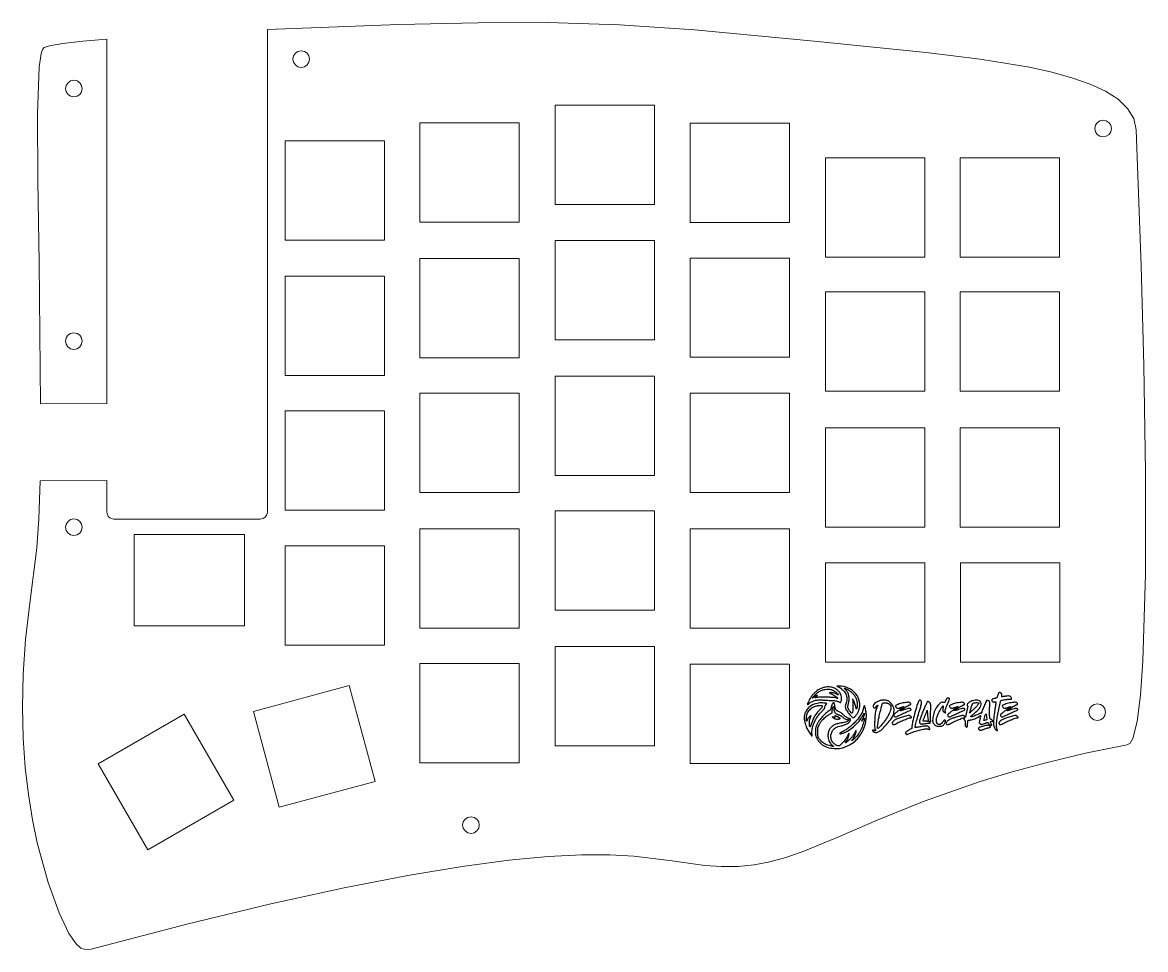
# Model space of a CAD drawing. Extents: x -227 to 340, y 12 to 493.
# Drawn here: x -26.5 to 131.9, y 360.7 to 491.4 of the extents above; entities that cross this region are included whole.
import ezdxf

# ---------------------------------------------------------------- set-up
doc = ezdxf.new("R2010")
doc.units = 0
doc.header["$MEASUREMENT"] = 0
doc.layers.get('0').update_dxf_attribs({"lineweight": 25, "true_color": 0xffffff})
doc.layers.add('Layer 1', color=7, linetype='BYLAYER', lineweight=5, true_color=0xffffff)

msp = doc.modelspace()

# ---------------------------------------------------------------- linework, layer by layer
at = {"color": 5, "true_color": 0x0000ff}
for points in [[(86.81, 397.7, 0.021416), (86.57, 397.66, 0.028277), (86.36, 397.6, 0.025595), (86.14, 397.52, 0.013536), (85.88, 397.39, 0.042504), (85.58, 397.2, 0.022333), (85.24, 396.92, 0.022256), (84.92, 396.6, 0.036844), (84.69, 396.3, 0.029866), (84.54, 396.06, 0.012216), (84.37, 395.71, 0.008749), (84.22, 395.37, 0.095306), (84.19, 395.22, 0.546801), (84.21, 395.21, 0.041861), (84.26, 395.24, 0.028123), (84.33, 395.29, 0.013668), (84.42, 395.37, -0.060301), (84.79, 395.64, -0.061454), (85.2, 395.81, -0.052645), (85.69, 395.89, -0.029227), (86.31, 395.89, 0.001164), (86.56, 395.87, 0.000535), (86.89, 395.85, 0.000529), (87.24, 395.83, 0.000733), (87.55, 395.82, -0.004485), (87.97, 395.79, -0.024068), (88.2, 395.77, -0.038649), (88.37, 395.72, -0.025833), (88.56, 395.65, 0.005668), (88.74, 395.57, 0.06691), (88.82, 395.55, 0.177373), (88.86, 395.56, 0.092553), (88.91, 395.6, 0.122046), (89, 395.83, 0.053548), (89.02, 396.16, 0.0512), (88.96, 396.52, 0.067061), (88.83, 396.81, 0.079435), (88.47, 397.24, 0.074893), (87.99, 397.54, 0.071548), (87.43, 397.7, 0.062987)], [(88.63, 397.71, -0.052586), (88.9, 397.54, -0.031693), (89.18, 397.3, -0.031648), (89.43, 397.02, -0.051154), (89.6, 396.75, -0.052531), (89.71, 396.44, -0.051989), (89.75, 396.12, -0.051397), (89.73, 395.8, -0.049095), (89.65, 395.47, 0.027071), (89.57, 395.22, 0.047825), (89.53, 395.01, 0.05601), (89.54, 394.82, 0.05869), (89.59, 394.64, 0.056823), (89.79, 394.3, 0.020415), (90.13, 393.86, 0.013846), (90.49, 393.45, 0.205559), (90.67, 393.38, 0.20915), (90.82, 393.44, 0.028544), (91.06, 393.73, 0.031822), (91.29, 394.08, 0.037293), (91.45, 394.45, 0.140913), (91.54, 395.63, 0.121877), (91.01, 396.75, 0.112852), (89.96, 397.55, 0.108402), (88.66, 397.84), (88.35, 397.84)], [(89.94, 397.32, -0.025198), (90.05, 397.25, -0.010477), (90.2, 397.13, -0.010335), (90.36, 397.01, -0.013152), (90.5, 396.88, -0.052329), (90.84, 396.49, -0.057751), (91.07, 396.05, -0.058432), (91.2, 395.57, -0.055775), (91.21, 395.07, -0.011388), (91.2, 394.94, -0.013103), (91.18, 394.82, -0.012242), (91.16, 394.73, -0.070855), (91.14, 394.68, -0.148643), (91.11, 394.64, -0.436086), (91.08, 394.65, -0.041305), (91.05, 394.74, -0.001535), (90.98, 395.08, 0.022045), (90.9, 395.36, 0.023191), (90.8, 395.63, 0.023188), (90.69, 395.85, 0.098003), (90.6, 395.96, 0.007238), (90.55, 395.99, 0.341336), (90.54, 395.99, 0.330003), (90.54, 395.98, 0.007007), (90.56, 395.93, -0.097545), (90.62, 395.62, -0.011672), (90.61, 394.91, -0.007255), (90.57, 394.18, -0.241211), (90.48, 394.04, -0.376445), (90.36, 394.06, -0.026392), (90.14, 394.36, -0.031584), (89.95, 394.69, -0.113497), (89.9, 394.93, -0.041088), (89.9, 395, -0.00597), (89.92, 395.13, -0.006725), (89.95, 395.28, -0.005715), (89.99, 395.44, 0.047916), (90.07, 395.98, 0.062723), (90.03, 396.48, 0.066854), (89.87, 396.93, 0.065889), (89.6, 397.32, -0.007005), (89.54, 397.39, -0.010315), (89.48, 397.46, -0.005965), (89.44, 397.51, -0.161784), (89.44, 397.53, -0.513535), (89.46, 397.55, -0.017646), (89.58, 397.5, -0.019846), (89.74, 397.43, -0.010704)], [(87.55, 397.35, -0.024427), (87.66, 397.31, -0.013925), (87.8, 397.25, -0.013883), (87.93, 397.19, -0.022292), (88.03, 397.12, -0.024315), (88.23, 396.98, -0.024077), (88.41, 396.82, -0.017054), (88.55, 396.67, -0.395866), (88.55, 396.61, -0.281029), (88.52, 396.61, -0.013728), (88.44, 396.63, -0.018919), (88.35, 396.68, -0.012167), (88.24, 396.73, 0.042961), (88.01, 396.83, 0.033852), (87.74, 396.9, 0.03438), (87.5, 396.92, 0.10325), (87.33, 396.9, 0.338007), (87.32, 396.88, 0.234176), (87.34, 396.85, 0.048232), (87.41, 396.82, 0.008257), (87.55, 396.77, -0.045337), (87.78, 396.67, -0.018174), (88.07, 396.49, -0.015771), (88.33, 396.3, -0.093969), (88.45, 396.18, -0.110977), (88.46, 396.13, -0.342591), (88.45, 396.11, -0.170979), (88.4, 396.1, -0.044045), (88.33, 396.13, 0.090533), (88.15, 396.19, 0.012977), (87.75, 396.24, 0.012557), (87.21, 396.26, 0.006243), (86.54, 396.28, 0.00404), (86.12, 396.27, 0.008274), (85.8, 396.26, 0.008191), (85.55, 396.25, 0.065085), (85.44, 396.22, -0.021984), (85.3, 396.18, -0.514141), (85.27, 396.2, -0.222013), (85.3, 396.26, -0.013469), (85.45, 396.36, 0.017603), (85.53, 396.41, 0.037896), (85.59, 396.46, 0.066691), (85.61, 396.5, 0.47273), (85.61, 396.51, 0.140908), (85.5, 396.52, 0.049687), (85.36, 396.47, 0.04508), (85.2, 396.38, 0.04213), (85.06, 396.26, -0.013673), (84.99, 396.19, -0.028422), (84.93, 396.15, -0.043719), (84.89, 396.12, -0.550557), (84.88, 396.13, -0.195265), (84.92, 396.24, -0.005644), (85.27, 396.59, -0.011337), (85.62, 396.92, -0.04722), (85.86, 397.09, -0.053934), (86.25, 397.27, -0.043849), (86.7, 397.38, -0.044777), (87.16, 397.41, -0.065497)], [(103.83, 396.05, 0.025519), (103.79, 395.99, 0.010814), (103.73, 395.9, 0.010667), (103.68, 395.81, 0.013728), (103.64, 395.72), (103.55, 395.52), (103.3, 395.55), (103.06, 395.58), (102.74, 395.25, 0.072514), (102.27, 394.6, 0.057289), (101.95, 393.79, 0.06146), (101.85, 393.02, 0.1667), (102.02, 392.5, 0.059006), (102.18, 392.34, 0.074237), (102.36, 392.23, 0.069206), (102.58, 392.18, 0.043589), (102.83, 392.17, 0.045912), (103.08, 392.21, 0.073028), (103.28, 392.29, 0.078382), (103.44, 392.42, 0.061944), (103.56, 392.61, 0.025099), (103.64, 392.79, 0.081334), (103.67, 392.93, 0.165842), (103.65, 393.01, 0.207567), (103.58, 393.05, 0.117915), (103.52, 393.05, 0.086249), (103.46, 393.02, 0.055584), (103.4, 392.95, 0.018485), (103.32, 392.85, -0.04292), (103.1, 392.58, -0.106689), (102.89, 392.44, -0.159933), (102.69, 392.43, -0.139311), (102.52, 392.53, -0.140187), (102.39, 392.78, -0.077203), (102.38, 393.11, -0.056808), (102.48, 393.53, -0.028792), (102.69, 394.04, -0.017567), (102.86, 394.36, -0.012469), (103.07, 394.72, -0.004598), (103.29, 395.05, -0.472129), (103.34, 395.05, -0.22471), (103.35, 395.04, -0.003575), (103.34, 394.94, -0.00863), (103.32, 394.83, -0.005518), (103.3, 394.7, 0.008245), (103.27, 394.5, 0.056869), (103.27, 394.4, 0.10307), (103.29, 394.33, 0.058043), (103.34, 394.26, 0.067274), (103.47, 394.15, 0.087277), (103.62, 394.09, 0.378338), (103.68, 394.11, 0.265304), (103.66, 394.19, -0.187278), (103.62, 394.32, -0.05211), (103.65, 394.53, -0.031649), (103.76, 394.85, -0.008599), (103.97, 395.34, 0.004441), (104.12, 395.69, 0.021537), (104.19, 395.9, 0.035444), (104.23, 396.03, 0.219456), (104.21, 396.09, 0.139159), (104.13, 396.15, 0.112756), (104.02, 396.16, 0.10174), (103.92, 396.12, 0.093919)], [(111.15, 396.83, 0.017906), (111.11, 396.76, 0.006391), (111.07, 396.65, 0.006332), (111.03, 396.54, 0.007438), (110.99, 396.43, -0.017364), (110.93, 396.27, -0.109956), (110.88, 396.2, -0.111599), (110.81, 396.16, -0.018126), (110.65, 396.11, 0.013407), (110.42, 396.05, 0.066633), (110.3, 396, 0.130672), (110.24, 395.93, 0.125874), (110.21, 395.84, 0.11115), (110.24, 395.72, 0.136671), (110.32, 395.64, 0.117513), (110.43, 395.59, 0.069528), (110.59, 395.6), (110.78, 395.63), (110.75, 395.38, -0.003332), (110.73, 395.25, -0.000753), (110.7, 395.02, -0.00078), (110.66, 394.76, -0.000757), (110.62, 394.49, 0.010381), (110.46, 393.22, 0.045235), (110.44, 392.47, 0.083436), (110.56, 391.98, 0.131535), (110.83, 391.64, 0.031435), (110.94, 391.57, 0.344168), (110.99, 391.58, 0.290636), (111, 391.63, 0.02661), (110.94, 391.76, -0.089361), (110.88, 391.95, -0.025163), (110.86, 392.26, -0.022652), (110.87, 392.64, -0.015336), (110.91, 393.07, -0.010939), (111.04, 393.87, -0.00755), (111.21, 394.77, -0.002853), (111.4, 395.64, -0.14625), (111.48, 395.79, -0.149947), (111.58, 395.84, -0.003872), (112.06, 395.93, -0.00852), (112.53, 396, -0.032355), (112.82, 396.01, 0.011294), (112.94, 396.02, 0.206484), (112.98, 396.03, 0.250458), (112.99, 396.07, 0.01662), (112.95, 396.17, 0.081594), (112.87, 396.33, 0.146271), (112.74, 396.42, 0.093262), (112.55, 396.45, 0.021085), (112.21, 396.42, 0.003967), (112.04, 396.39, 0.005168), (111.88, 396.37, 0.003896), (111.74, 396.35, 0.046717), (111.69, 396.33, -0.167066), (111.65, 396.33, -0.230174), (111.63, 396.35, -0.080612), (111.62, 396.41, -0.012092), (111.61, 396.53, 0.023941), (111.61, 396.65, 0.07105), (111.59, 396.73, 0.085437), (111.55, 396.8, 0.046005), (111.48, 396.86, 0.03855), (111.36, 396.94, 0.154486), (111.28, 396.96, 0.18967), (111.21, 396.92, 0.063148)], [(85.77, 395.44, 0.08186), (84.92, 395.18, 0.094856), (84.25, 394.67, 0.100956), (83.84, 393.98, 0.105877), (83.75, 393.19, 0.029828), (83.8, 392.88, 0.016031), (83.89, 392.5, 0.016029), (84.01, 392.13, 0.032127), (84.13, 391.84, 0.021062), (84.25, 391.64, 0.007327), (84.43, 391.35, 0.007464), (84.63, 391.06, 0.017011), (84.79, 390.85, 0.050239), (84.85, 390.78, 0.55275), (84.88, 390.79, 0.109624), (84.88, 390.86, 0.007998), (84.84, 391.05, -0.066918), (84.82, 391.28, -0.022615), (84.84, 391.61, -0.022319), (84.91, 391.98, -0.026133), (85, 392.32, -0.027548), (85.22, 392.86, -0.031876), (85.49, 393.36, -0.031608), (85.82, 393.81, -0.026274), (86.22, 394.26, 0.007393), (86.42, 394.46, 0.02491), (86.54, 394.6, 0.037723), (86.61, 394.7, 0.12889), (86.63, 394.78, -0.062726), (86.64, 394.9, -0.036324), (86.69, 395.04, -0.036467), (86.76, 395.17, -0.084404), (86.83, 395.26, 0.026233), (86.86, 395.28, 0.030537), (86.88, 395.31, 0.031902), (86.9, 395.34, 0.131716), (86.91, 395.36, 0.378308), (86.85, 395.42, 0.011798), (86.49, 395.45, 0.020791), (86.11, 395.47, 0.031975)], [(86.25, 395.07, -0.180373), (86.29, 394.98, -0.14981), (86.27, 394.89, -0.052909), (86.16, 394.75, -0.006586), (85.9, 394.47, 0.024248), (85.47, 393.97, 0.035608), (85.15, 393.49, 0.036446), (84.9, 392.97, 0.027151), (84.7, 392.38, -0.01264), (84.67, 392.27, -0.019685), (84.63, 392.17, -0.01469), (84.6, 392.1, -0.284573), (84.58, 392.08, -0.333831), (84.53, 392.12, -0.035283), (84.49, 392.28, -0.031444), (84.47, 392.51, -0.017107), (84.48, 392.78, -0.012316), (84.49, 393, -0.030633), (84.52, 393.15, -0.037126), (84.56, 393.28, -0.027901), (84.62, 393.42, 0.011966), (84.67, 393.52, 0.042958), (84.69, 393.59, 0.098273), (84.7, 393.64, 0.375822), (84.68, 393.65, 0.188652), (84.59, 393.62, 0.018354), (84.42, 393.45, 0.023491), (84.27, 393.27, 0.075492), (84.19, 393.13, -0.004422), (84.1, 392.9, -0.522171), (84.08, 392.9, -0.209754), (84.06, 392.94, -0.002199), (84.06, 393.25, -0.028783), (84.08, 393.64, -0.058195), (84.14, 393.94, -0.062727), (84.28, 394.2, -0.038937), (84.49, 394.47, -0.035915), (84.7, 394.67, -0.037747), (84.93, 394.83, -0.036737), (85.19, 394.95, -0.030723), (85.48, 395.05, -0.029505), (85.72, 395.1, -0.029582), (85.96, 395.12, -0.027713), (86.16, 395.11, -0.176279)], [(87.74, 395.37, 0.056535), (87.68, 395.27, 0.023717), (87.62, 395.13, 0.013586), (87.54, 394.91, 0.002855), (87.43, 394.51, -0.115593), (87.41, 394.48, -0.031794), (87.36, 394.43, -0.030338), (87.29, 394.38, -0.027575), (87.22, 394.34, 0.063666), (86.91, 394.13, 0.018815), (86.49, 393.73, 0.019296), (86.07, 393.26, 0.026974), (85.74, 392.81, 0.019328), (85.66, 392.68, 0.010872), (85.57, 392.52, 0.010838), (85.5, 392.35, 0.017394), (85.44, 392.21, 0.0518), (85.35, 391.85, 0.034183), (85.31, 391.42, 0.034473), (85.34, 390.99, 0.060074), (85.43, 390.66, 0.0887), (85.84, 389.99, 0.080534), (86.46, 389.47, 0.073632), (87.27, 389.15, 0.057606), (88.22, 389.04, 0.023256), (88.7, 389.06, 0.035908), (89.1, 389.13, 0.035059), (89.51, 389.26, 0.020888), (89.96, 389.46, 0.050744), (90.74, 389.95, 0.052812), (91.39, 390.58, 0.051808), (91.91, 391.34, 0.045607), (92.28, 392.23, 0.018011), (92.38, 392.59, 0.017378), (92.45, 392.96, 0.017933), (92.5, 393.32, 0.023637), (92.52, 393.65, 0.035278), (92.49, 394.06, 0.019993), (92.4, 394.55, 0.010956), (92.28, 395.01, 0.338607), (92.2, 395.08, 0.313661), (92.18, 395.07, 0.01178), (92.15, 394.99, 0.017548), (92.13, 394.9, 0.010994), (92.1, 394.79, -0.049818), (91.95, 394.27, -0.040068), (91.68, 393.74, -0.035082), (91.29, 393.2, -0.022954), (90.78, 392.64, -0.017542), (90.32, 392.21, -0.022927), (89.88, 391.86, -0.022326), (89.39, 391.54, -0.015343), (88.81, 391.23, 0.260644), (88.76, 391.14, 0.499888), (88.81, 391.1, 0.035294), (89.22, 391.22, 0.027231), (89.65, 391.4, 0.04789), (90.33, 391.82, 0.032422), (91.02, 392.41, 0.032566), (91.62, 393.08, 0.051043), (92.03, 393.73, -0.012356), (92.13, 393.93, -0.088898), (92.19, 394.01, -0.626072), (92.22, 393.99, -0.064394), (92.22, 393.89, -0.011618), (92.15, 393.64, -0.019841), (92.09, 393.43, -0.023764), (92.02, 393.26, -0.039608), (91.94, 393.13, 0.01048), (91.84, 392.96, 0.60841), (91.85, 392.94, 0.195442), (91.9, 392.96, 0.007236), (92.05, 393.13, -0.026434), (92.19, 393.28, -0.596429), (92.24, 393.27, -0.107167), (92.23, 393.15, -0.004154), (92.12, 392.73, -0.018707), (91.98, 392.3, -0.01917), (91.81, 391.87, -0.019645), (91.62, 391.47, -0.022383), (91.4, 391.11, -0.024232), (91.2, 390.84, -0.018923), (90.95, 390.56, -0.018681), (90.71, 390.33, -0.061323), (90.53, 390.2, -0.08263), (90.47, 390.18, -0.548819), (90.45, 390.2, -0.113396), (90.49, 390.26, -0.019962), (90.58, 390.36, 0.057326), (90.71, 390.51, 0.028896), (90.83, 390.73, 0.027057), (90.94, 390.98, 0.026428), (91.02, 391.25, 0.007132), (91.09, 391.53, 0.274471), (91.07, 391.59, 0.478108), (91.03, 391.58, 0.009432), (90.91, 391.35, -0.014141), (90.77, 391.09, -0.017806), (90.62, 390.85, -0.018602), (90.46, 390.64, -0.018387), (90.29, 390.44, -0.025507), (90.11, 390.26, -0.011156), (89.86, 390.05, -0.003557), (89.59, 389.84, -0.379657), (89.55, 389.84, -0.333358), (89.55, 389.85, -0.004818), (89.59, 389.93, -0.010972), (89.65, 390.02, -0.006744), (89.71, 390.13, 0.020021), (89.79, 390.25, 0.014549), (89.86, 390.39, 0.014741), (89.92, 390.52, 0.030966), (89.96, 390.63, 0.005464), (90.07, 391.06, 0.190488), (90.06, 391.16, 0.596149), (90.01, 391.16, 0.009196), (89.85, 390.84, -0.037756), (89.56, 390.34, -0.033486), (89.19, 389.87, -0.031894), (88.82, 389.51, -0.180992), (88.57, 389.42, -0.078539), (88.41, 389.45, -0.041744), (88.23, 389.52, -0.038483), (88.05, 389.64, -0.036264), (87.88, 389.78, -0.106539), (87.6, 390.23, -0.094808), (87.51, 390.77, -0.093237), (87.62, 391.32, -0.09886), (87.92, 391.77, -0.039591), (88.11, 391.93, -0.049298), (88.3, 392.04, -0.039326), (88.55, 392.14, -0.01528), (88.91, 392.22, 0.030573), (89.42, 392.37, 0.044645), (89.85, 392.56, 0.053581), (90.15, 392.78, 0.165315), (90.28, 392.99, 0.04041), (90.29, 393.1, 0.092858), (90.28, 393.17, 0.14403), (90.24, 393.22, 0.165376), (90.19, 393.24, -0.125073), (90.03, 393.28, -0.012159), (89.69, 393.47, -0.014846), (89.36, 393.69, -0.073941), (89.21, 393.84, 0.045064), (89.12, 393.93, 0.030041), (89.01, 394.02, 0.024846), (88.86, 394.1, 0.013973), (88.68, 394.2, -0.02641), (88.39, 394.36, -0.086673), (88.23, 394.5, -0.099345), (88.13, 394.68, -0.041321), (88.08, 394.94, 0.01705), (88.05, 395.17, 0.037433), (88, 395.35, 0.050305), (87.95, 395.46, 0.265816), (87.89, 395.49, 0.13067), (87.86, 395.48, 0.034744), (87.82, 395.46, 0.032779), (87.78, 395.42, 0.028647)], [(87.92, 394.66, 0.052617), (87.95, 394.33, 0.113874), (88.06, 394.1, 0.109743), (88.26, 393.94, 0.046746), (88.58, 393.81, -0.025947), (88.72, 393.76, -0.037246), (88.84, 393.7, -0.03672), (88.95, 393.63, -0.024266), (89.07, 393.53, 0.041096), (89.27, 393.36, 0.03709), (89.5, 393.21, 0.037982), (89.72, 393.12, 0.141155), (89.87, 393.12, -0.07497), (89.95, 393.13, -0.217508), (90, 393.1, -0.21688), (90.02, 393.05, -0.074588), (89.99, 392.97, -0.161162), (89.9, 392.88, -0.035462), (89.7, 392.8, -0.025326), (89.39, 392.72, -0.008399), (88.93, 392.64, 0.02981), (88.32, 392.5, 0.062527), (87.87, 392.31, 0.074758), (87.54, 392.04, 0.062587), (87.27, 391.66, 0.096721), (87.1, 391.11, 0.077411), (87.13, 390.49, 0.078039), (87.35, 389.91, 0.101382), (87.73, 389.48, -0.004619), (87.85, 389.39, -0.097134), (87.87, 389.35, -0.507574), (87.87, 389.33, -0.051772), (87.81, 389.33, -0.064526), (87.63, 389.35, -0.009811), (87.27, 389.45, -0.011625), (86.91, 389.57, -0.031394), (86.66, 389.68, -0.053337), (86.42, 389.84, -0.026304), (86.15, 390.08, -0.026288), (85.9, 390.35, -0.056132), (85.75, 390.59, -0.031871), (85.69, 390.74, -0.047189), (85.66, 390.88, -0.029101), (85.64, 391.06, -0.005396), (85.64, 391.4), (85.64, 391.98), (85.84, 392.39, -0.017229), (85.97, 392.62, -0.030811), (86.09, 392.81, -0.026134), (86.24, 392.99, -0.009048), (86.49, 393.24, -0.009841), (86.72, 393.46, -0.020689), (86.91, 393.63, -0.024349), (87.1, 393.75, -0.021099), (87.3, 393.87), (87.67, 394.06), (87.7, 394.41, -0.024552), (87.74, 394.76, -0.133049), (87.82, 394.93, -0.627324), (87.89, 394.91, -0.049479)], [(94.44, 395.79, 0.040502), (94.1, 395.66, 0.040486), (93.79, 395.47, 0.043368), (93.56, 395.26, 0.128404), (93.45, 395.07, 0.128257), (93.45, 394.97, 0.090435), (93.5, 394.87, 0.092983), (93.58, 394.79, 0.147227), (93.67, 394.76, 0.062862), (93.79, 394.78, 0.090009), (93.88, 394.82, 0.148171), (93.92, 394.88, 0.272708), (93.92, 394.94, -0.108857), (93.9, 394.97, -0.179755), (93.9, 395, -0.107874), (93.93, 395.04, -0.027132), (93.99, 395.08, -0.049776), (94.08, 395.13, -0.521742), (94.11, 395.11, -0.105087), (94.09, 395.03, -0.005861), (94, 394.81, 0.026291), (93.85, 394.42, 0.034609), (93.76, 394.05, 0.026744), (93.71, 393.61, 0.009052), (93.68, 392.96, 0.007537), (93.67, 392.34, 0.028633), (93.69, 391.96, 0.04672), (93.74, 391.73, 0.320196), (93.83, 391.66, -0.254247), (93.84, 391.65, -0.257172), (93.84, 391.64, -0.087349), (93.83, 391.62, -0.028829), (93.79, 391.59, -0.045638), (93.74, 391.55, -0.12922), (93.69, 391.54, -0.100224), (93.64, 391.56, -0.02137), (93.56, 391.6, 0.039107), (93.46, 391.65, 0.17266), (93.39, 391.65, 0.319238), (93.37, 391.61, 0.09894), (93.38, 391.54, 0.171206), (93.49, 391.41, 0.07707), (93.71, 391.33, 0.072057), (93.96, 391.31, 0.103481), (94.17, 391.37, 0.064887), (94.64, 391.69, 0.021443), (95.22, 392.28, 0.021956), (95.78, 392.94, 0.040534), (96.17, 393.53, 0.012644), (96.28, 393.76, 0.035925), (96.34, 393.92, 0.040017), (96.38, 394.08, 0.019001), (96.4, 394.3, 0.013768), (96.41, 394.52, 0.050409), (96.4, 394.66, 0.051498), (96.36, 394.79, 0.014805), (96.27, 394.99, 0.045276), (96.1, 395.26, 0.040519), (95.89, 395.5, 0.042598), (95.65, 395.7, 0.077397), (95.43, 395.8, 0.049391), (95.21, 395.85, 0.026131), (94.93, 395.86, 0.02612), (94.66, 395.84, 0.047986)], [(95.63, 395.38, -0.081811), (95.75, 395.29, -0.050803), (95.86, 395.15, -0.051253), (95.94, 395, -0.092343), (95.96, 394.86, -0.087319), (95.87, 394.33, -0.03734), (95.58, 393.68, -0.033253), (95.13, 392.96, -0.026323), (94.55, 392.25, -0.008222), (94.26, 391.95, -0.134336), (94.14, 391.88, -0.475223), (94.08, 391.92, -0.044625), (94.09, 392.13, -0.008598), (94.19, 392.86, -0.013726), (94.29, 393.48, -0.010811), (94.46, 394.19, -0.003336), (94.73, 395.25, -0.021003), (94.77, 395.37, -0.114367), (94.8, 395.43, -0.136359), (94.86, 395.46, -0.03465), (94.96, 395.48, -0.028589), (95.15, 395.48, -0.030211), (95.33, 395.47, -0.032172), (95.49, 395.43, -0.048748)], [(97.67, 395.46, 0.020953), (97.31, 395.37, 0.026166), (96.98, 395.26, 0.024525), (96.72, 395.14, 0.182055), (96.63, 395.04, 0.216559), (96.64, 394.95, 0.067653), (96.72, 394.84, 0.065177), (96.83, 394.74, 0.139291), (96.94, 394.71, 0.055765), (97, 394.72, 0.008606), (97.12, 394.75, 0.009512), (97.26, 394.79, 0.008137), (97.41, 394.84, -0.004186), (97.55, 394.89, -0.006745), (97.68, 394.92, -0.00202), (97.78, 394.95, -0.27177), (97.79, 394.95, -0.447579), (97.79, 394.94, -0.002186), (97.71, 394.87, -0.00734), (97.6, 394.79, -0.004355), (97.47, 394.7, 0.005086), (97.33, 394.59, 0.003492), (97.16, 394.47, 0.00352), (97.01, 394.35, 0.007145), (96.88, 394.25, -0.00325), (96.78, 394.16, -0.002862), (96.66, 394.07, -0.002876), (96.56, 393.99, -0.008672), (96.49, 393.94, 0.029836), (96.42, 393.88, 0.099807), (96.38, 393.83, 0.11849), (96.37, 393.77, 0.051063), (96.38, 393.7, 0.128362), (96.46, 393.55, 0.235369), (96.59, 393.5, 0.080806), (96.82, 393.57, 0.008666), (97.3, 393.8, -0.006349), (97.6, 393.95, -0.005386), (97.91, 394.09, -0.005435), (98.2, 394.21, -0.015173), (98.4, 394.29, 0.015749), (98.66, 394.4, 0.098968), (98.78, 394.48, 0.257474), (98.81, 394.56, 0.138981), (98.75, 394.65, 0.161416), (98.66, 394.7, 0.071378), (98.52, 394.7, 0.036048), (98.3, 394.65, 0.007193), (97.91, 394.53, -0.004872), (97.69, 394.47, -0.007795), (97.51, 394.42, -0.002704), (97.35, 394.37, -0.265109), (97.33, 394.38, -0.477074), (97.34, 394.44, -0.002214), (97.92, 394.81, -0.003798), (98.49, 395.17, -0.138779), (98.64, 395.21, 0.144724), (98.72, 395.24, 0.223422), (98.76, 395.3, 0.160777), (98.75, 395.39, 0.078719), (98.67, 395.48, 0.140425), (98.55, 395.54, 0.049076), (98.35, 395.56, 0.033156), (98.07, 395.53, 0.011583)], [(99.87, 395.68, 0.044393), (99.64, 395.1, 0.007423), (99.31, 393.95, 0.007387), (99.02, 392.8, 0.044987), (98.94, 392.19), (98.92, 391.84), (98.6, 391.7, 0.02649), (98.38, 391.59, 0.033725), (98.19, 391.45, 0.035125), (98.05, 391.33, 0.193214), (98.01, 391.24, 0.115286), (98.02, 391.21, 0.033362), (98.04, 391.17, 0.03163), (98.07, 391.13, 0.029068), (98.11, 391.09, 0.070042), (98.18, 391.04, 0.151588), (98.25, 391.03, 0.065181), (98.33, 391.06, 0.005726), (98.55, 391.15, -0.027844), (99.08, 391.36, -0.012859), (99.8, 391.58, -0.01255), (100.5, 391.75, -0.037567), (101, 391.82, -0.029355), (101.08, 391.82, -0.033602), (101.17, 391.81, -0.036845), (101.24, 391.79, -0.090161), (101.29, 391.77, 0.116745), (101.36, 391.73, 0.283189), (101.42, 391.75, 0.19632), (101.44, 391.82, 0.070791), (101.42, 391.93, 0.150798), (101.27, 392.11, 0.122915), (101.04, 392.2, 0.064618), (100.66, 392.2, 0.015667), (100.04, 392.09, -0.004425), (99.81, 392.05, -0.006841), (99.61, 392.01, -0.002682), (99.44, 391.99, -0.176543), (99.41, 391.99, -0.324126), (99.37, 392.08, -0.003475), (99.54, 392.75, -0.008623), (99.77, 393.58, -0.004224), (100.08, 394.63, 0.007581), (100.25, 395.18, 0.042339), (100.3, 395.48, 0.092364), (100.29, 395.66, 0.175166), (100.2, 395.79, 0.049114), (100.09, 395.85, 0.185553), (100.01, 395.85, 0.161741), (99.95, 395.8, 0.035306)], [(101.03, 395.55, -0.024945), (101.01, 395.48, -0.001787), (100.92, 395.28, -0.002509), (100.82, 395.05, -0.001892), (100.7, 394.79, 0.012079), (100.45, 394.2, 0.01218), (100.22, 393.6, 0.010639), (100.05, 393.07, 0.071737), (100.01, 392.8, 0.032549), (100.02, 392.71, 0.07436), (100.04, 392.64, 0.086005), (100.08, 392.59, 0.056182), (100.13, 392.54, 0.064961), (100.22, 392.5, 0.082512), (100.3, 392.48, 0.041859), (100.42, 392.5, 0.005959), (100.66, 392.54, -0.014099), (100.84, 392.57, -0.012668), (101.02, 392.59, -0.012813), (101.18, 392.6, -0.038482), (101.29, 392.6, 0.039503), (101.45, 392.6, 0.285025), (101.51, 392.64, 0.317125), (101.5, 392.7, 0.04424), (101.38, 392.8, 0.062455), (101.3, 392.84, 0.043276), (101.2, 392.86, 0.031636), (101.06, 392.88, 0.012543), (100.88, 392.88, -0.010175), (100.74, 392.88, -0.016883), (100.62, 392.88, -0.010905), (100.53, 392.89, -0.375854), (100.51, 392.91, -0.087907), (100.52, 392.96, -0.000903), (100.65, 393.32, -0.003007), (100.8, 393.71, -0.002307), (100.97, 394.14), (101.09, 394.44), (101.14, 393.73, 0.00819), (101.18, 393.24, 0.064739), (101.24, 393.01, 0.166387), (101.32, 392.9, 0.137756), (101.47, 392.86, 0.017638), (101.55, 392.87, 0.219945), (101.58, 392.88, 0.248138), (101.59, 392.91, 0.022225), (101.56, 392.98, -0.094461), (101.53, 393.08, -0.012749), (101.53, 393.3, -0.010704), (101.53, 393.61, -0.003399), (101.56, 394.07, 0.002566), (101.58, 394.45, 0.003694), (101.59, 394.78, 0.001975), (101.6, 395.07, 0.058023), (101.59, 395.14, -0.000081), (101.58, 395.19, -0.000037), (101.57, 395.25, -0.000036), (101.55, 395.32, -0.00005), (101.54, 395.38, 0.067771), (101.52, 395.44, 0.053144), (101.48, 395.5, 0.050807), (101.43, 395.55, 0.050064), (101.37, 395.59, 0.031095), (101.23, 395.65, 0.116314), (101.14, 395.66, 0.185285), (101.08, 395.63, 0.105949)], [(107.47, 395.78, 0.032556), (107.34, 395.74, 0.025413), (107.21, 395.68, 0.024722), (107.08, 395.6, 0.025912), (106.96, 395.51, 0.026359), (106.81, 395.37, 0.088836), (106.73, 395.26, 0.155803), (106.72, 395.16, 0.146301), (106.77, 395.08, -0.18383), (106.79, 395.03, -0.039691), (106.79, 394.94, -0.026947), (106.77, 394.81, -0.008181), (106.72, 394.61, 0.0054), (106.68, 394.42, 0.003558), (106.63, 394.2, 0.003579), (106.59, 393.99, 0.006905), (106.56, 393.83, -0.010744), (106.53, 393.69, -0.017262), (106.5, 393.57, -0.011391), (106.48, 393.48, -0.323093), (106.46, 393.46, -0.113715), (106.44, 393.47, -0.100298), (106.43, 393.48, -0.09392), (106.42, 393.49, -0.086073), (106.41, 393.51, 0.15771), (106.41, 393.54, 0.033574), (106.38, 393.57, 0.032011), (106.34, 393.61, 0.025711), (106.29, 393.64, 0.055583), (106.21, 393.68, 0.089956), (106.13, 393.7, 0.048724), (106.02, 393.69, 0.006995), (105.81, 393.64, 0.0139), (105.37, 393.53, 0.011707), (104.91, 393.38, 0.011718), (104.5, 393.23, 0.035564), (104.23, 393.11, 0.030792), (104, 392.96, 0.056987), (103.84, 392.81, 0.081152), (103.76, 392.67, 0.221609), (103.76, 392.56, 0.077716), (103.85, 392.45, 0.156396), (103.94, 392.41, 0.125254), (104.06, 392.42, 0.041819), (104.22, 392.49, -0.016952), (104.79, 392.79, -0.013035), (105.43, 393.08, -0.010143), (106.02, 393.31, -0.089358), (106.29, 393.36, -0.073454), (106.33, 393.36, -0.311372), (106.34, 393.34, -0.139683), (106.33, 393.32, -0.015789), (106.3, 393.26, 0.035925), (106.27, 393.2, 0.148186), (106.27, 393.16, 0.150752), (106.28, 393.13, 0.037598), (106.33, 393.09, -0.098428), (106.38, 393.03, -0.087199), (106.41, 392.96, -0.046389), (106.42, 392.85, -0.00902), (106.42, 392.65, 0.010144), (106.42, 392.45, 0.045999), (106.43, 392.33, 0.075182), (106.46, 392.25, 0.063759), (106.51, 392.18, 0.059828), (106.63, 392.07, 0.39171), (106.7, 392.09, 0.138417), (106.75, 392.2, 0.01105), (106.78, 392.52, -0.004313), (106.79, 392.7, -0.006647), (106.81, 392.85, -0.002626), (106.82, 392.98, -0.168148), (106.83, 393, -0.144829), (106.85, 393.01, -0.004039), (106.94, 393.03, -0.007963), (107.06, 393.05, -0.005348), (107.18, 393.07, 0.037465), (107.47, 393.13, 0.025087), (107.79, 393.24, 0.024452), (108.1, 393.39, 0.028521), (108.39, 393.56, -0.011238), (108.47, 393.62, -0.021059), (108.55, 393.66, -0.020647), (108.6, 393.69, -0.531147), (108.61, 393.68, -0.053049), (108.61, 393.65, -0.001218), (108.58, 393.51, -0.002707), (108.55, 393.36, -0.001829), (108.51, 393.18, 0.008504), (108.47, 393, 0.011636), (108.44, 392.83, 0.008532), (108.42, 392.69, 0.120089), (108.43, 392.64, 0.108667), (108.45, 392.61, 0.02882), (108.5, 392.57, 0.027828), (108.56, 392.53, 0.025461), (108.63, 392.49, 0.038043), (108.74, 392.45, 0.106334), (108.83, 392.44, 0.060788), (108.93, 392.47, 0.006675), (109.16, 392.56, -0.005678), (109.31, 392.62, -0.007709), (109.44, 392.67, -0.005402), (109.55, 392.71, -0.081976), (109.59, 392.71, -0.151388), (109.61, 392.7, -0.044948), (109.65, 392.68, -0.040572), (109.68, 392.63, -0.034148), (109.72, 392.58, 0.079074), (109.79, 392.49, 0.047897), (109.9, 392.4, 0.048398), (110.03, 392.33, 0.095004), (110.14, 392.31, 0.071398), (110.19, 392.32, 0.362475), (110.21, 392.35, 0.104588), (110.19, 392.39, 0.006349), (110.11, 392.52, -0.042556), (110.02, 392.71, -0.223077), (110.03, 392.82, -0.252468), (110.12, 392.87, -0.052597), (110.3, 392.87, 0.480406), (110.34, 392.91, 0.154145), (110.3, 393, 0.061458), (110.17, 393.11, 0.082277), (110.03, 393.18, -0.128637), (109.97, 393.22, -0.112777), (109.94, 393.28, -0.049913), (109.91, 393.39, -0.00742), (109.89, 393.61, -0.016695), (109.88, 393.82, -0.005127), (109.88, 394.14, -0.005124), (109.88, 394.49, -0.005594), (109.89, 394.83, 0.004214), (109.91, 395.41, 0.066769), (109.89, 395.61, 0.176966), (109.82, 395.72, 0.066718), (109.65, 395.81, 0.032109), (109.58, 395.83, 0.084449), (109.53, 395.83, 0.104269), (109.49, 395.82, 0.067039), (109.44, 395.79, 0.097173), (109.38, 395.69, 0.001538), (109.1, 395.03, 0.001545), (108.84, 394.38, 0.096697), (108.81, 394.26, -0.06234), (108.81, 394.24, -0.009368), (108.8, 394.19, -0.010396), (108.78, 394.14, -0.008808), (108.76, 394.08, -0.028381), (108.74, 394.03, -0.09909), (108.71, 393.99, -0.201643), (108.68, 393.99, -0.173823), (108.66, 394, 0.244069), (108.62, 394.01, 0.037763), (108.53, 393.99, 0.028745), (108.41, 393.94, 0.010705), (108.25, 393.86, -0.020486), (107.96, 393.72, -0.019054), (107.65, 393.61, -0.016373), (107.38, 393.53, -0.11839), (107.24, 393.52, -0.555544), (107.23, 393.55, -0.024748), (107.3, 393.63, -0.020608), (107.42, 393.74, -0.008525), (107.59, 393.89, 0.02046), (108.22, 394.44, 0.063429), (108.57, 394.88, 0.108184), (108.7, 395.24, 0.165086), (108.63, 395.57, 0.125326), (108.45, 395.74, 0.088536), (108.19, 395.84, 0.070067), (107.86, 395.86, 0.042085)], [(105.27, 395.46, 0.020953), (104.91, 395.37, 0.026166), (104.58, 395.26, 0.024525), (104.32, 395.14, 0.182055), (104.23, 395.04, 0.216559), (104.24, 394.95, 0.067653), (104.32, 394.84, 0.065177), (104.43, 394.74, 0.139291), (104.54, 394.71, 0.055765), (104.6, 394.72, 0.008606), (104.72, 394.75, 0.009512), (104.86, 394.79, 0.008137), (105.01, 394.84, -0.004186), (105.15, 394.89, -0.006745), (105.28, 394.92, -0.00202), (105.38, 394.95, -0.27177), (105.39, 394.95, -0.447579), (105.39, 394.94, -0.002186), (105.31, 394.87, -0.00734), (105.2, 394.79, -0.004355), (105.07, 394.7, 0.005086), (104.93, 394.59, 0.003492), (104.76, 394.47, 0.00352), (104.61, 394.35, 0.007145), (104.48, 394.25, -0.00325), (104.38, 394.16, -0.002862), (104.26, 394.07, -0.002876), (104.16, 393.99, -0.008672), (104.09, 393.94, 0.029836), (104.02, 393.88, 0.099807), (103.98, 393.83, 0.11849), (103.97, 393.77, 0.051063), (103.98, 393.7, 0.128362), (104.06, 393.55, 0.235369), (104.19, 393.5, 0.080806), (104.42, 393.57, 0.008666), (104.9, 393.8, -0.006349), (105.2, 393.95, -0.005386), (105.51, 394.09, -0.005435), (105.8, 394.21, -0.015173), (106, 394.29, 0.015749), (106.26, 394.4, 0.098968), (106.38, 394.48, 0.257474), (106.41, 394.56, 0.138981), (106.35, 394.65, 0.161416), (106.26, 394.7, 0.071378), (106.12, 394.7, 0.036048), (105.9, 394.65, 0.007193), (105.51, 394.53, -0.004872), (105.29, 394.47, -0.007795), (105.11, 394.42, -0.002704), (104.95, 394.37, -0.265109), (104.93, 394.38, -0.477074), (104.94, 394.44, -0.002214), (105.52, 394.81, -0.003798), (106.09, 395.17, -0.138779), (106.24, 395.21, 0.144724), (106.32, 395.24, 0.223422), (106.36, 395.3, 0.160777), (106.35, 395.39, 0.078719), (106.27, 395.48, 0.140425), (106.15, 395.54, 0.049076), (105.95, 395.56, 0.033156), (105.67, 395.53, 0.011583)], [(108.36, 395.44, -0.125158), (108.35, 395.4, -0.014794), (108.31, 395.32, -0.016949), (108.24, 395.23, -0.013139), (108.17, 395.13, -0.023111), (107.92, 394.85, -0.007239), (107.51, 394.44, -0.003369), (107.1, 394.05, -0.769247), (107.07, 394.06, -0.001367), (107.34, 394.95, -0.021457), (107.45, 395.25, -0.072119), (107.53, 395.39, -0.154429), (107.64, 395.46, -0.046912), (107.85, 395.5, -0.030432), (108.1, 395.51, -0.023698), (108.32, 395.49, -0.379783)], [(112.72, 395.46, 0.020953), (112.36, 395.37, 0.026166), (112.03, 395.26, 0.024525), (111.77, 395.14, 0.182055), (111.68, 395.04, 0.216559), (111.69, 394.95, 0.067653), (111.77, 394.84, 0.065177), (111.88, 394.74, 0.139291), (111.99, 394.71, 0.055765), (112.05, 394.72, 0.008606), (112.17, 394.75, 0.009512), (112.31, 394.79, 0.008137), (112.46, 394.84, -0.004186), (112.6, 394.89, -0.006745), (112.73, 394.92, -0.00202), (112.83, 394.95, -0.27177), (112.84, 394.95, -0.447579), (112.84, 394.94, -0.002186), (112.76, 394.87, -0.00734), (112.65, 394.79, -0.004355), (112.52, 394.7, 0.005086), (112.38, 394.59, 0.003492), (112.21, 394.47, 0.00352), (112.06, 394.35, 0.007145), (111.93, 394.25, -0.00325), (111.83, 394.16, -0.002862), (111.71, 394.07, -0.002876), (111.61, 393.99, -0.008672), (111.54, 393.94, 0.029836), (111.47, 393.88, 0.099807), (111.43, 393.83, 0.11849), (111.42, 393.77, 0.051063), (111.43, 393.7, 0.128362), (111.51, 393.55, 0.235369), (111.64, 393.5, 0.080806), (111.87, 393.57, 0.008666), (112.35, 393.8, -0.006349), (112.65, 393.95, -0.005386), (112.96, 394.09, -0.005435), (113.25, 394.21, -0.015173), (113.45, 394.29, 0.015749), (113.71, 394.4, 0.098968), (113.83, 394.48, 0.257474), (113.86, 394.56, 0.138981), (113.8, 394.65, 0.161416), (113.71, 394.7, 0.071378), (113.57, 394.7, 0.036048), (113.35, 394.65, 0.007193), (112.96, 394.53, -0.004872), (112.74, 394.47, -0.007795), (112.56, 394.42, -0.002704), (112.4, 394.37, -0.265109), (112.38, 394.38, -0.477074), (112.39, 394.44, -0.002214), (112.97, 394.81, -0.003798), (113.54, 395.17, -0.138779), (113.69, 395.21, 0.144724), (113.77, 395.24, 0.223422), (113.81, 395.3, 0.160777), (113.8, 395.39, 0.078719), (113.72, 395.48, 0.140425), (113.6, 395.54, 0.049076), (113.4, 395.56, 0.033156), (113.12, 395.53, 0.011583)], [(88.06, 393.62, 0.093143), (88.06, 393.6, 0.03528), (88.07, 393.57, 0.033438), (88.09, 393.55, 0.034797), (88.11, 393.52, -0.27979), (88.12, 393.48, -0.260605), (88.08, 393.44, -0.095415), (87.98, 393.43, -0.050072), (87.86, 393.46, 0.014396), (87.73, 393.51, 0.46459), (87.71, 393.49, 0.252829), (87.72, 393.45, 0.0094), (87.85, 393.35, 0.034014), (87.95, 393.28, 0.054159), (88.05, 393.24, 0.04497), (88.16, 393.21, 0.016424), (88.33, 393.2, 0.015075), (88.45, 393.2, 0.015484), (88.57, 393.2, 0.015402), (88.68, 393.21, 0.060994), (88.75, 393.23, 0.007), (88.82, 393.26, 0.225622), (88.83, 393.27, 0.37579), (88.82, 393.29, 0.013984), (88.77, 393.31, -0.03208), (88.73, 393.33, -0.016248), (88.68, 393.36, -0.01607), (88.63, 393.39, -0.023042), (88.58, 393.42, 0.033847), (88.54, 393.46, 0.017532), (88.48, 393.49, 0.017349), (88.41, 393.52, 0.025173), (88.35, 393.55, -0.002679), (88.3, 393.57, -0.002214), (88.23, 393.59, -0.002235), (88.18, 393.61, -0.005992), (88.14, 393.63, 0.043319), (88.1, 393.64, 0.081279), (88.08, 393.64, 0.13262), (88.06, 393.63, 0.237017)], [(98.06, 393.61, 0.013797), (97.39, 393.42, 0.026929), (96.87, 393.22, 0.033954), (96.49, 393.02, 0.08052), (96.24, 392.81, 0.022232), (96.18, 392.73, 0.077652), (96.15, 392.67, 0.114732), (96.15, 392.62, 0.083964), (96.16, 392.56, 0.077716), (96.25, 392.45, 0.156396), (96.34, 392.41, 0.125254), (96.46, 392.42, 0.041819), (96.62, 392.49, -0.016757), (97.22, 392.81, -0.015317), (97.86, 393.09, -0.013555), (98.43, 393.31, -0.083818), (98.74, 393.36, 0.083574), (98.83, 393.38, 0.32321), (98.86, 393.42, 0.166222), (98.83, 393.49, 0.028348), (98.74, 393.59, 0.064134), (98.63, 393.67, 0.126363), (98.53, 393.7, 0.062378), (98.39, 393.69, 0.007125)], [(109.48, 393.12, -0.111875), (109.43, 393.08, -0.00808), (109.27, 393.03, -0.004755), (109.1, 392.98, -0.27556), (109.07, 392.99, -0.273504), (109.07, 393.01, -0.00079), (109.18, 393.39, -0.00444), (109.28, 393.72, -0.02065), (109.35, 393.91, -0.672756), (109.36, 393.91, -0.030818), (109.39, 393.84, -0.019533), (109.41, 393.72, -0.009013), (109.44, 393.56, -0.005371), (109.46, 393.4, -0.00839), (109.48, 393.26, -0.003435), (109.49, 393.14, -0.219482)], [(113.11, 393.61, 0.013797), (112.44, 393.42, 0.026929), (111.92, 393.22, 0.033954), (111.54, 393.02, 0.08052), (111.29, 392.81, 0.022232), (111.23, 392.73, 0.077652), (111.2, 392.67, 0.114732), (111.2, 392.62, 0.083964), (111.21, 392.56, 0.077716), (111.3, 392.45, 0.156396), (111.39, 392.41, 0.125254), (111.51, 392.42, 0.041819), (111.67, 392.49, -0.016757), (112.27, 392.81, -0.015317), (112.91, 393.09, -0.013555), (113.48, 393.31, -0.083818), (113.79, 393.36, 0.083574), (113.88, 393.38, 0.32321), (113.91, 393.42, 0.166222), (113.88, 393.49, 0.028348), (113.79, 393.59, 0.064134), (113.68, 393.67, 0.126363), (113.58, 393.7, 0.062378), (113.44, 393.69, 0.007125)], [(109.02, 392.21, 0.008771), (108.67, 392.11, 0.036325), (108.46, 392.03, 0.067095), (108.35, 391.95, 0.218424), (108.31, 391.87, 0.130583), (108.34, 391.79, 0.076862), (108.41, 391.7, 0.075136), (108.5, 391.64, 0.111605), (108.6, 391.61, 0.071293), (108.66, 391.62, 0.005638), (108.82, 391.67, 0.007564), (109.02, 391.74, 0.00572), (109.23, 391.81, -0.00732), (109.44, 391.89, -0.009107), (109.64, 391.95, -0.007661), (109.81, 392, -0.066103), (109.89, 392.01, 0.066212), (109.97, 392.03, 0.300089), (110.01, 392.06, 0.199311), (109.99, 392.12, 0.034676), (109.91, 392.21, 0.133558), (109.79, 392.29, 0.065141), (109.6, 392.31, 0.045375), (109.35, 392.28, 0.018766)]]:
    msp.add_lwpolyline(points, format="xyb", close=True, dxfattribs=at)
at = {"layer": 'Layer 1'}
for p, q in [((8.04, 490.39), (26.56, 491.12)), ((26.56, 491.12), (37.77, 491.37)), ((37.77, 491.37), (47.61, 491.4)), ((47.61, 491.4), (57.71, 491.05)), ((57.71, 491.05), (68.25, 490.34)), ((8.05, 422.38), (8.04, 490.39)), ((8.05, 422.38), (8.04, 490.39)), ((68.25, 490.34), (85.16, 488.77)), ((-23.44, 487.87), (-23.67, 487.59)), ((-22.69, 488.12), (-23.44, 487.87)), ((-20.79, 488.42), (-22.69, 488.12)), ((-18, 488.74), (-20.79, 488.42)), ((-14.59, 489.06), (-18, 488.74)), ((-14.59, 472.39), (-14.59, 489.06)), ((85.16, 488.77), (100.95, 487.17)), ((-23.86, 487.03), (-24.15, 485.12)), ((-23.67, 487.59), (-23.86, 487.03)), ((11.65, 486.24), (11.74, 486.7)), ((11.74, 485.78), (11.65, 486.24)), ((11.74, 486.7), (11.99, 487.07)), ((11.99, 487.07), (12.36, 487.32)), ((12.36, 487.32), (12.82, 487.41)), ((12.82, 487.41), (13.28, 487.32)), ((13.28, 487.32), (13.65, 487.07)), ((13.65, 487.07), (13.9, 486.7)), ((13.9, 486.7), (13.99, 486.24)), ((13.99, 486.24), (13.9, 485.78)), ((13.99, 486.24), (13.99, 486.24)), ((100.95, 487.17), (108.54, 486.24)), ((108.54, 486.24), (115.5, 485.09)), ((-24.15, 485.12), (-24.39, 478.55)), ((11.99, 485.41), (11.74, 485.78)), ((12.36, 485.16), (11.99, 485.41)), ((12.82, 485.07), (12.36, 485.16)), ((13.28, 485.16), (12.82, 485.07)), ((13.65, 485.41), (13.28, 485.16)), ((13.9, 485.78), (13.65, 485.41)), ((115.5, 485.09), (118.64, 484.4)), ((-20.07, 482.9), (-19.7, 483.16)), ((-19.7, 483.16), (-19.24, 483.25)), ((-19.24, 483.25), (-18.79, 483.16)), ((-18.79, 483.16), (-18.41, 482.9)), ((118.64, 484.4), (121.5, 483.61)), ((121.5, 483.61), (124.04, 482.72)), ((-20.42, 482.07), (-20.32, 482.53)), ((-20.32, 481.62), (-20.42, 482.07)), ((-20.32, 482.53), (-20.07, 482.9)), ((-20.07, 481.24), (-20.32, 481.62)), ((-18.41, 482.9), (-18.16, 482.53)), ((-18.16, 481.62), (-18.41, 481.24)), ((-18.16, 482.53), (-18.07, 482.07)), ((-18.07, 482.07), (-18.16, 481.62)), ((-18.07, 482.07), (-18.07, 482.07)), ((124.04, 482.72), (126.22, 481.71)), ((126.22, 481.71), (128.01, 480.58)), ((-19.7, 480.99), (-20.07, 481.24)), ((-19.24, 480.9), (-19.7, 480.99)), ((-18.79, 480.99), (-19.24, 480.9)), ((-18.41, 481.24), (-18.79, 480.99)), ((128.01, 480.58), (129.35, 479.29)), ((-24.39, 478.55), (-24.32, 469.05)), ((48.64, 465.73), (48.64, 479.73)), ((48.64, 479.73), (62.64, 479.73)), ((62.64, 479.73), (62.64, 465.73)), ((129.35, 479.29), (130.22, 477.85)), ((29.55, 463.23), (29.55, 477.23)), ((29.55, 477.23), (43.55, 477.23)), ((43.55, 477.23), (43.55, 463.23)), ((67.65, 463.19), (67.65, 477.19)), ((67.65, 477.19), (81.65, 477.19)), ((81.65, 477.19), (81.65, 463.19)), ((124.71, 476.44), (124.81, 476.9)), ((124.81, 476.9), (125.06, 477.27)), ((125.06, 477.27), (125.43, 477.52)), ((125.43, 477.52), (125.89, 477.61)), ((125.89, 477.61), (126.34, 477.52)), ((126.34, 477.52), (126.72, 477.27)), ((126.72, 477.27), (126.97, 476.9)), ((126.97, 476.9), (127.06, 476.44)), ((130.22, 477.85), (130.56, 476.25)), ((124.81, 475.98), (124.71, 476.44)), ((125.06, 475.61), (124.81, 475.98)), ((125.43, 475.36), (125.06, 475.61)), ((125.89, 475.26), (125.43, 475.36)), ((126.34, 475.36), (125.89, 475.26)), ((126.72, 475.61), (126.34, 475.36)), ((126.97, 475.98), (126.72, 475.61)), ((127.06, 476.44), (126.97, 475.98)), ((127.06, 476.44), (127.06, 476.44)), ((130.56, 476.25), (131.25, 457.11)), ((10.54, 460.73), (10.54, 474.73)), ((10.54, 474.73), (24.54, 474.73)), ((24.54, 474.73), (24.54, 460.73)), ((-14.59, 455.72), (-14.59, 472.39)), ((86.74, 458.33), (86.74, 472.33)), ((86.74, 472.33), (100.74, 472.33)), ((100.74, 472.33), (100.74, 458.33)), ((105.75, 472.33), (119.75, 472.33)), ((105.75, 458.33), (105.75, 472.33)), ((119.75, 472.33), (119.75, 458.33)), ((-24.32, 469.05), (-24.12, 457.54)), ((62.64, 465.73), (48.64, 465.73)), ((43.55, 463.23), (29.55, 463.23)), ((81.65, 463.19), (67.65, 463.19)), ((24.54, 460.73), (10.54, 460.73)), ((48.64, 446.64), (48.64, 460.64)), ((48.64, 460.64), (62.64, 460.64)), ((62.64, 460.64), (62.64, 446.64)), ((29.55, 444.13), (29.55, 458.13)), ((29.55, 458.13), (43.55, 458.13)), ((43.55, 458.13), (43.55, 444.13)), ((67.65, 444.19), (67.65, 458.19)), ((67.65, 458.19), (81.65, 458.19)), ((81.65, 458.19), (81.65, 444.19)), ((100.74, 458.33), (86.74, 458.33)), ((119.75, 458.33), (105.75, 458.33)), ((-24.12, 457.54), (-23.95, 437.63)), ((131.25, 457.11), (131.62, 443.05)), ((-14.59, 437.69), (-14.59, 455.72)), ((10.54, 441.63), (10.54, 455.63)), ((10.54, 455.63), (24.54, 455.63)), ((24.54, 455.63), (24.54, 441.63)), ((86.74, 439.43), (86.74, 453.43)), ((86.74, 453.43), (100.74, 453.43)), ((100.74, 453.43), (100.74, 439.43)), ((105.75, 439.43), (105.75, 453.43)), ((105.75, 453.43), (119.75, 453.43)), ((119.75, 453.43), (119.75, 439.43)), ((-20.42, 446.49), (-20.33, 446.94)), ((-20.33, 446.94), (-20.08, 447.32)), ((-20.08, 447.32), (-19.71, 447.57)), ((-19.71, 447.57), (-19.25, 447.66)), ((-19.25, 447.66), (-18.79, 447.57)), ((-18.79, 447.57), (-18.42, 447.32)), ((-18.42, 447.32), (-18.17, 446.94)), ((-18.17, 446.94), (-18.08, 446.49)), ((62.64, 446.64), (48.64, 446.64)), ((-20.33, 446.03), (-20.42, 446.49)), ((-20.08, 445.66), (-20.33, 446.03)), ((-19.71, 445.41), (-20.08, 445.66)), ((-19.25, 445.31), (-19.71, 445.41)), ((-18.79, 445.41), (-19.25, 445.31)), ((-18.42, 445.66), (-18.79, 445.41)), ((-18.17, 446.03), (-18.42, 445.66)), ((-18.08, 446.49), (-18.17, 446.03)), ((-18.08, 446.49), (-18.08, 446.49)), ((43.55, 444.13), (29.55, 444.13)), ((81.65, 444.19), (67.65, 444.19)), ((131.62, 443.05), (131.87, 428.04)), ((24.54, 441.63), (10.54, 441.63)), ((48.64, 441.54), (62.64, 441.54)), ((48.64, 427.54), (48.64, 441.54)), ((62.64, 441.54), (62.64, 427.54)), ((29.55, 425.13), (29.55, 439.13)), ((29.55, 439.13), (43.55, 439.13)), ((43.55, 439.13), (43.55, 425.13)), ((67.65, 425.13), (67.65, 439.13)), ((67.65, 439.13), (81.65, 439.13)), ((81.65, 439.13), (81.65, 425.13)), ((100.74, 439.43), (86.74, 439.43)), ((119.75, 439.43), (105.75, 439.43)), ((-23.95, 437.63), (-14.59, 437.69)), ((10.54, 422.63), (10.54, 436.63)), ((10.54, 436.63), (24.54, 436.63)), ((24.54, 436.63), (24.54, 422.63)), ((86.74, 420.23), (86.74, 434.23)), ((86.74, 434.23), (100.74, 434.23)), ((100.74, 434.23), (100.74, 420.23)), ((105.75, 420.23), (105.75, 434.23)), ((105.75, 434.23), (119.75, 434.23)), ((119.75, 434.23), (119.75, 420.23)), ((131.87, 428.04), (131.87, 413.64)), ((-24.17, 421.4), (-24.01, 426.77)), ((-24.01, 426.77), (-14.59, 426.84)), ((-14.59, 426.84), (-14.59, 422.38)), ((62.64, 427.54), (48.64, 427.54)), ((43.55, 425.13), (29.55, 425.13)), ((81.65, 425.13), (67.65, 425.13)), ((-24.45, 417.34), (-24.17, 421.4)), ((-20.07, 421.06), (-19.7, 421.31)), ((-19.7, 421.31), (-19.24, 421.41)), ((-19.24, 421.41), (-18.79, 421.31)), ((-18.79, 421.31), (-18.41, 421.06)), ((-14.59, 422.38), (-14.57, 422.18)), ((-14.57, 422.18), (-14.52, 422)), ((-14.52, 422), (-14.43, 421.82)), ((-14.43, 421.82), (-14.3, 421.67)), ((-14.3, 421.67), (-14.15, 421.55)), ((-14.15, 421.55), (-13.98, 421.45)), ((-13.98, 421.45), (-13.79, 421.4)), ((-13.79, 421.4), (-13.59, 421.38)), ((-13.59, 421.38), (7.04, 421.38)), ((7.04, 421.38), (7.43, 421.46)), ((7.04, 421.38), (7.43, 421.45)), ((7.43, 421.45), (7.75, 421.67)), ((7.43, 421.46), (7.75, 421.67)), ((7.75, 421.67), (7.97, 422)), ((7.75, 421.67), (7.97, 421.99)), ((7.97, 421.99), (8.05, 422.38)), ((7.97, 422), (8.05, 422.38)), ((24.54, 422.63), (10.54, 422.63)), ((48.64, 408.54), (48.64, 422.54)), ((48.64, 422.54), (62.64, 422.54)), ((62.64, 422.54), (62.64, 408.54)), ((-20.42, 420.23), (-20.32, 420.69)), ((-20.32, 419.78), (-20.42, 420.23)), ((-20.32, 420.69), (-20.07, 421.06)), ((-20.07, 419.4), (-20.32, 419.78)), ((-18.41, 421.06), (-18.16, 420.69)), ((-18.16, 419.78), (-18.41, 419.4)), ((-18.16, 420.69), (-18.07, 420.23)), ((-18.07, 420.23), (-18.16, 419.78)), ((-18.07, 420.23), (-18.07, 420.23)), ((29.55, 406.03), (29.55, 420.03)), ((29.55, 420.03), (43.55, 420.03)), ((43.55, 420.03), (43.55, 406.03)), ((67.65, 406.03), (67.65, 420.03)), ((67.65, 420.03), (81.65, 420.03)), ((81.65, 420.03), (81.65, 406.03)), ((100.74, 420.23), (86.74, 420.23)), ((119.75, 420.23), (105.75, 420.23)), ((-19.7, 419.15), (-20.07, 419.4)), ((-19.24, 419.06), (-19.7, 419.15)), ((-18.79, 419.15), (-19.24, 419.06)), ((-18.41, 419.4), (-18.79, 419.15)), ((4.84, 419.23), (-10.75, 419.23)), ((-10.75, 419.23), (-10.74, 412.7)), ((4.84, 413.23), (4.84, 419.23)), ((-25.45, 409.53), (-24.45, 417.34)), ((10.54, 403.63), (10.54, 417.63)), ((10.54, 417.63), (24.54, 417.63)), ((24.54, 417.63), (24.54, 403.63)), ((86.74, 415.23), (100.74, 415.23)), ((86.74, 401.23), (86.74, 415.23)), ((100.74, 415.23), (100.74, 401.23)), ((105.79, 401.23), (105.79, 415.23)), ((105.79, 415.23), (119.79, 415.23)), ((119.79, 415.23), (119.79, 401.23)), ((131.87, 413.64), (131.51, 401.4)), ((-10.74, 412.7), (-10.74, 408.26)), ((4.84, 406.34), (4.84, 413.23)), ((-26.05, 404.4), (-25.45, 409.53)), ((-10.74, 408.26), (-10.76, 406.34)), ((62.64, 408.54), (48.64, 408.54)), ((-10.76, 406.34), (4.84, 406.34)), ((43.55, 406.03), (29.55, 406.03)), ((81.65, 406.03), (67.65, 406.03)), ((-26.39, 399.51), (-26.05, 404.4)), ((24.54, 403.63), (10.54, 403.63)), ((48.64, 389.44), (48.64, 403.44)), ((48.64, 403.44), (62.64, 403.44)), ((62.64, 403.44), (62.64, 389.44)), ((29.55, 401.03), (43.55, 401.03)), ((29.55, 387.03), (29.55, 401.03)), ((43.55, 401.03), (43.55, 387.03)), ((67.65, 386.93), (67.65, 400.93)), ((67.65, 400.93), (81.65, 400.93)), ((81.65, 400.93), (81.65, 386.93)), ((100.74, 401.23), (86.74, 401.23)), ((119.79, 401.23), (105.79, 401.23)), ((131.51, 401.4), (131.17, 396.57)), ((-26.49, 394.87), (-26.39, 399.51)), ((6.07, 394.28), (19.59, 397.91)), ((19.59, 397.91), (23.22, 384.38)), ((131.17, 396.57), (130.69, 392.85)), ((-26.38, 390.49), (-26.49, 394.87)), ((123.89, 394.17), (123.98, 394.62)), ((123.98, 394.62), (124.23, 395)), ((124.23, 395), (124.61, 395.25)), ((124.61, 395.25), (125.06, 395.34)), ((125.06, 395.34), (125.52, 395.25)), ((125.52, 395.25), (125.89, 395)), ((125.89, 395), (126.14, 394.62)), ((126.14, 394.62), (126.24, 394.17)), ((-15.81, 386.9), (-3.68, 393.9)), ((-3.68, 393.9), (3.32, 381.77)), ((9.7, 380.76), (6.07, 394.28)), ((123.98, 393.71), (123.89, 394.17)), ((124.23, 393.34), (123.98, 393.71)), ((124.61, 393.09), (124.23, 393.34)), ((125.06, 392.99), (124.61, 393.09)), ((125.52, 393.09), (125.06, 392.99)), ((125.89, 393.34), (125.52, 393.09)), ((126.14, 393.71), (125.89, 393.34)), ((126.24, 394.17), (126.14, 393.71)), ((126.24, 394.17), (126.24, 394.17)), ((130.69, 392.85), (130.06, 390.45)), ((-26.09, 386.37), (-26.38, 390.49)), ((129.69, 389.8), (129.27, 389.55)), ((130.06, 390.45), (129.69, 389.8)), ((62.64, 389.44), (48.64, 389.44)), ((123.39, 388.37), (118, 387.09)), ((129.27, 389.55), (123.39, 388.37)), ((-8.81, 374.77), (-15.81, 386.9)), ((43.55, 387.03), (29.55, 387.03)), ((81.65, 386.93), (67.65, 386.93)), ((118, 387.09), (113.07, 385.76)), ((-25.64, 382.54), (-26.09, 386.37)), ((113.07, 385.76), (108.56, 384.39)), ((23.22, 384.38), (9.7, 380.76)), ((108.56, 384.39), (100.67, 381.61)), ((-25.07, 378.99), (-25.64, 382.54)), ((3.32, 381.77), (-8.81, 374.77)), ((100.67, 381.61), (94.05, 378.92)), ((-24.4, 375.73), (-25.07, 378.99)), ((35.58, 378.25), (35.67, 378.71)), ((35.67, 378.71), (35.93, 379.08)), ((35.93, 379.08), (36.3, 379.33)), ((36.3, 379.33), (36.76, 379.42)), ((36.76, 379.42), (37.21, 379.33)), ((37.21, 379.33), (37.59, 379.08)), ((37.59, 379.08), (37.84, 378.71)), ((37.84, 378.71), (37.93, 378.25)), ((94.05, 378.92), (88.4, 376.49)), ((35.67, 377.79), (35.58, 378.25)), ((35.93, 377.42), (35.67, 377.79)), ((36.3, 377.17), (35.93, 377.42)), ((36.76, 377.08), (36.3, 377.17)), ((37.21, 377.17), (36.76, 377.08)), ((37.59, 377.42), (37.21, 377.17)), ((37.84, 377.79), (37.59, 377.42)), ((37.93, 378.25), (37.84, 377.79)), ((37.93, 378.25), (37.93, 378.25)), ((-22.89, 370.15), (-24.4, 375.73)), ((88.4, 376.49), (83.45, 374.48)), ((47.66, 373.82), (42.09, 373.3)), ((52.37, 374.04), (47.66, 373.82)), ((56.34, 374.04), (52.37, 374.04)), ((59.7, 373.86), (56.34, 374.04)), ((65.14, 373.21), (59.7, 373.86)), ((83.45, 374.48), (81.14, 373.69)), ((35.52, 372.43), (27.83, 371.15)), ((42.09, 373.3), (35.52, 372.43)), ((69.72, 372.57), (65.14, 373.21)), ((72.02, 372.41), (69.72, 372.57)), ((74.49, 372.42), (72.02, 372.41)), ((76.7, 372.64), (74.49, 372.42)), ((78.91, 373.07), (76.7, 372.64)), ((81.14, 373.69), (78.91, 373.07)), ((27.83, 371.15), (18.88, 369.41)), ((-21.32, 365.87), (-22.89, 370.15)), ((18.88, 369.41), (8.54, 367.13)), ((-19.93, 362.97), (-21.32, 365.87)), ((8.54, 367.13), (-3.31, 364.27)), ((-3.31, 364.27), (-16.81, 360.76)), ((-18.94, 361.51), (-19.93, 362.97)), ((-18.28, 360.91), (-18.94, 361.51)), ((-17.58, 360.7), (-18.28, 360.91)), ((-16.81, 360.76), (-17.58, 360.7))]:
    msp.add_line(p, q, dxfattribs=at)

doc.saveas('drawing.dxf')
